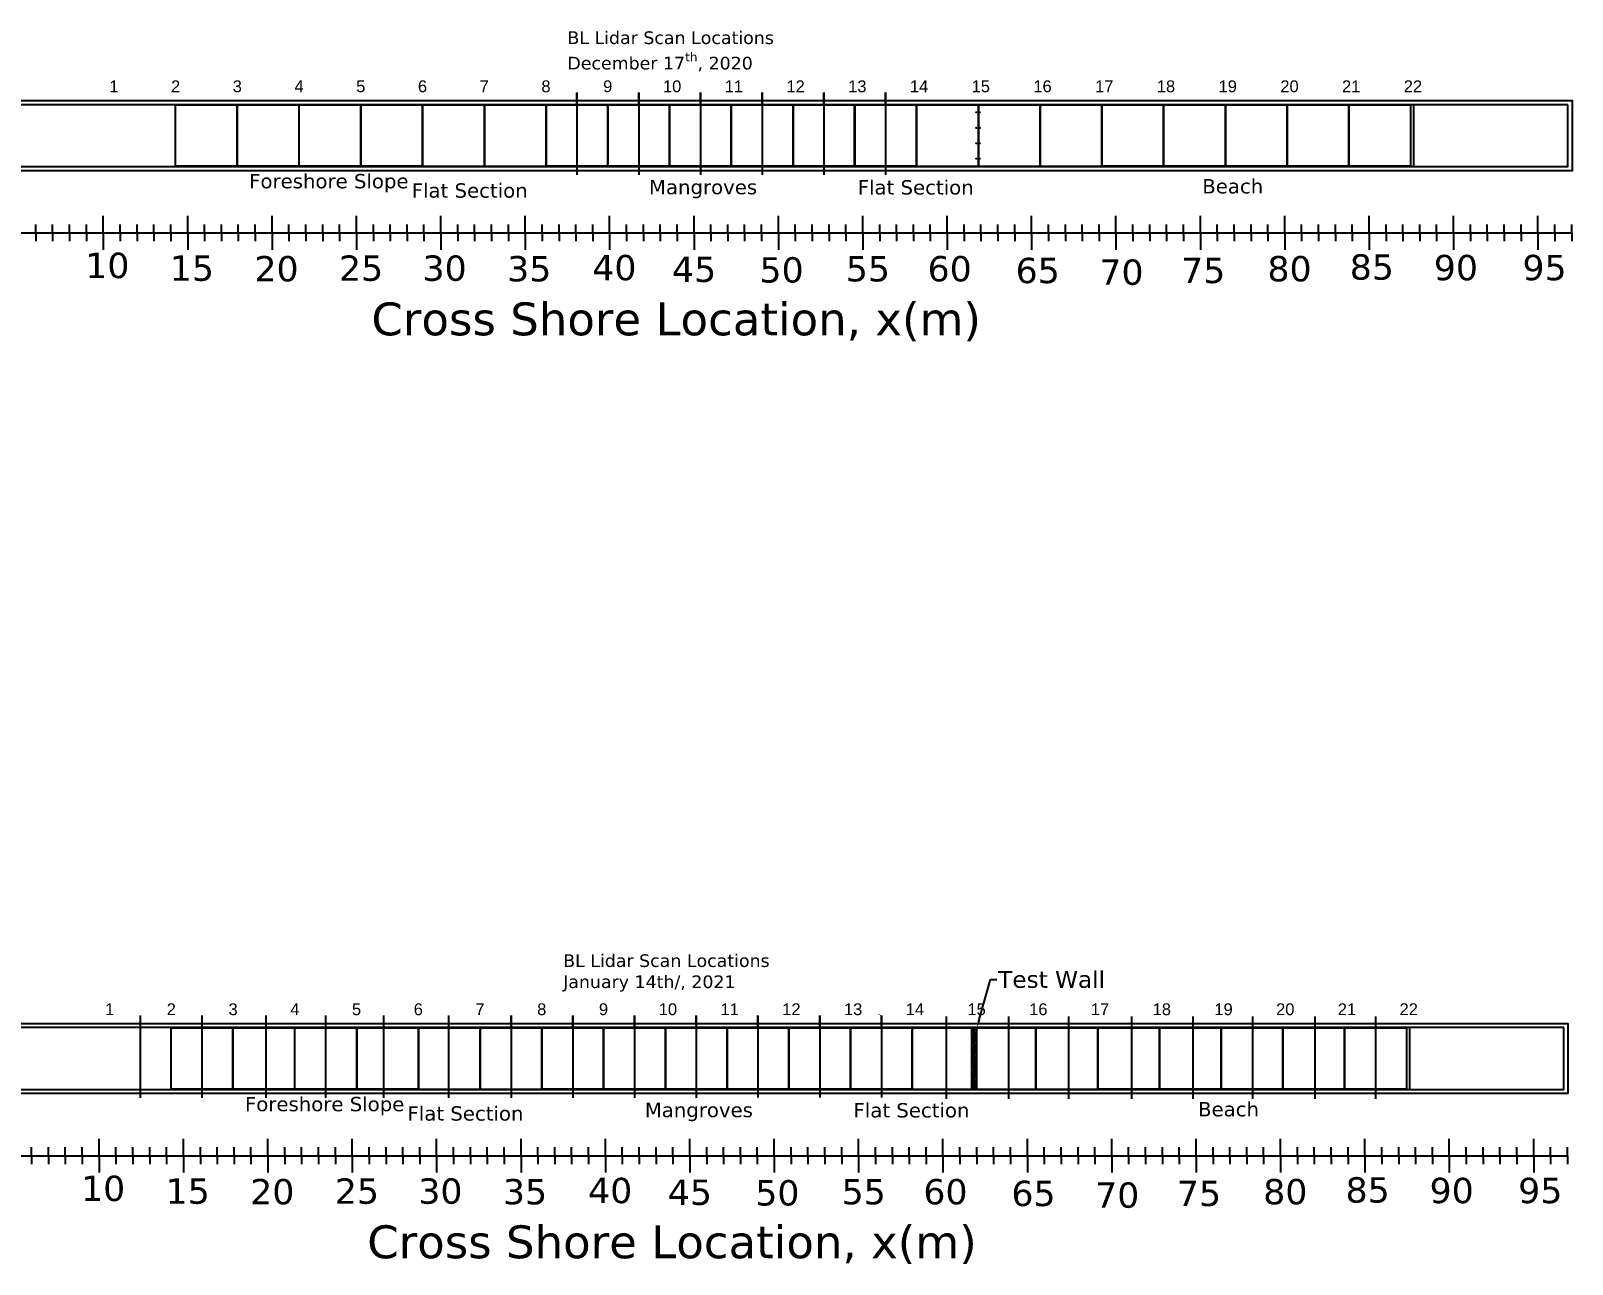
# Model space of a CAD drawing. Header units: feet. Extents: x 0 to 695, y -979 to -294.
# Drawn here: x 604 to 695.4, y -646.5 to -573.5 of the extents above; entities that cross this region are included whole.
import ezdxf
from ezdxf import colors
from ezdxf.entities.mleader import LeaderData, LeaderLine
from ezdxf.math import Vec2, Vec3

# ---------------------------------------------------------------- set-up
doc = ezdxf.new("R2010")
doc.units = ezdxf.units.FT
doc.header["$MEASUREMENT"] = 0
for name, color, linetype in [('0.5 m slice', 1, 'Continuous'), ('ATM Mangroves', 3, 'Continuous'), ('Beach Slopes', 80, 'Continuous'), ('No of Bays', 2, 'Continuous'), ('Slabs', 7, 'Continuous'), ('Test Layer', 7, 'Continuous')]:
    doc.layers.add(name, color=color, linetype=linetype)
doc.styles.get("Standard").update_dxf_attribs({"font": 'verdana.ttf'})

msp = doc.modelspace()

# ---------------------------------------------------------------- hatches: boundary and pattern name
at = {"layer": 'Test Layer', "transparency": 33554687}
h = msp.add_hatch(dxfattribs=at)
h.set_pattern_fill('ANSI38', color=6)
h.set_pattern_definition([(45, (593.15623, -163.52942), (-0.088388348, 0.088388348), []), (135, (593.15623, -163.52942), (-0.265165043, 0.088388348), [0.3125, -0.1875])])
h.paths.add_polyline_path([(660.094, -633.007, -0.912811), (660.094, -632.982), (660.094, -632.538), (659.774, -632.538), (659.774, -636.195), (660.094, -636.195), (660.094, -635.751, -0.912811), (660.094, -635.725), (660.094, -634.836, -0.912811), (660.094, -634.811), (660.094, -633.922, -0.912811), (660.094, -633.896)])
h.paths.add_polyline_path([(659.904, -633.909, -1), (659.879, -633.909, -1)], flags=16)
h.paths.add_polyline_path([(659.879, -632.995, -1), (659.904, -632.995, -1)], flags=16)
h.paths.add_polyline_path([(659.904, -634.824, -1), (659.879, -634.824, -1)], flags=16)
h.paths.add_polyline_path([(659.904, -635.738, -1), (659.879, -635.738, -1)], flags=16)

# ---------------------------------------------------------------- linework, layer by layer
at = {"transparency": 33554687}
for p, q in [((685.968, -577.869), (685.968, -581.526)), ((685.718, -632.534), (685.718, -636.191))]:
    msp.add_line(p, q, dxfattribs=at)
at = {"color": 0, "transparency": 33554687}
for p, q in [((608.332, -585.457), (608.332, -584.457)), ((613.332, -585.457), (613.332, -584.457)), ((618.332, -585.457), (618.332, -584.457)), ((623.332, -585.457), (623.332, -584.457)), ((628.332, -585.457), (628.332, -584.457)), ((633.332, -585.457), (633.332, -584.457)), ((638.332, -585.457), (638.332, -584.457)), ((643.332, -585.457), (643.332, -584.457)), ((648.332, -585.457), (648.332, -584.457)), ((653.332, -585.457), (653.332, -584.457)), ((658.332, -585.457), (658.332, -584.457)), ((663.332, -585.457), (663.332, -584.457)), ((668.332, -585.457), (668.332, -584.457)), ((673.332, -585.457), (673.332, -584.457)), ((678.332, -585.457), (678.332, -584.457)), ((683.332, -585.457), (683.332, -584.457)), ((688.332, -585.457), (688.332, -584.457)), ((693.332, -585.457), (693.332, -584.457)), ((604.332, -585.457), (604.332, -584.957)), ((605.332, -585.457), (605.332, -584.957)), ((606.332, -585.457), (606.332, -584.957)), ((607.332, -585.457), (607.332, -584.957)), ((609.332, -585.457), (609.332, -584.957)), ((610.332, -585.457), (610.332, -584.957)), ((611.332, -585.457), (611.332, -584.957)), ((612.332, -585.457), (612.332, -584.957)), ((614.332, -585.457), (614.332, -584.957)), ((615.332, -585.457), (615.332, -584.957)), ((616.332, -585.457), (616.332, -584.957)), ((617.332, -585.457), (617.332, -584.957)), ((619.332, -585.457), (619.332, -584.957)), ((620.332, -585.457), (620.332, -584.957)), ((621.332, -585.457), (621.332, -584.957)), ((622.332, -585.457), (622.332, -584.957)), ((624.332, -585.457), (624.332, -584.957)), ((625.332, -585.457), (625.332, -584.957)), ((626.332, -585.457), (626.332, -584.957)), ((627.332, -585.457), (627.332, -584.957)), ((629.332, -585.457), (629.332, -584.957)), ((630.332, -585.457), (630.332, -584.957)), ((631.332, -585.457), (631.332, -584.957)), ((632.332, -585.457), (632.332, -584.957)), ((634.332, -585.457), (634.332, -584.957)), ((635.332, -585.457), (635.332, -584.957)), ((636.332, -585.457), (636.332, -584.957)), ((637.332, -585.457), (637.332, -584.957)), ((639.332, -585.457), (639.332, -584.957)), ((640.332, -585.457), (640.332, -584.957)), ((641.332, -585.457), (641.332, -584.957)), ((642.332, -585.457), (642.332, -584.957)), ((644.332, -585.457), (644.332, -584.957)), ((645.332, -585.457), (645.332, -584.957)), ((646.332, -585.457), (646.332, -584.957)), ((647.332, -585.457), (647.332, -584.957)), ((649.332, -585.457), (649.332, -584.957)), ((650.332, -585.457), (650.332, -584.957)), ((651.332, -585.457), (651.332, -584.957)), ((652.332, -585.457), (652.332, -584.957)), ((654.332, -585.457), (654.332, -584.957)), ((655.332, -585.457), (655.332, -584.957)), ((656.332, -585.457), (656.332, -584.957)), ((657.332, -585.457), (657.332, -584.957)), ((659.332, -585.457), (659.332, -584.957)), ((660.332, -585.457), (660.332, -584.957)), ((661.332, -585.457), (661.332, -584.957)), ((662.332, -585.457), (662.332, -584.957)), ((664.332, -585.457), (664.332, -584.957)), ((665.332, -585.457), (665.332, -584.957)), ((666.332, -585.457), (666.332, -584.957)), ((667.332, -585.457), (667.332, -584.957)), ((669.332, -585.457), (669.332, -584.957)), ((670.332, -585.457), (670.332, -584.957)), ((671.332, -585.457), (671.332, -584.957)), ((672.332, -585.457), (672.332, -584.957)), ((674.332, -585.457), (674.332, -584.957)), ((675.332, -585.457), (675.332, -584.957)), ((676.332, -585.457), (676.332, -584.957)), ((677.332, -585.457), (677.332, -584.957)), ((679.332, -585.457), (679.332, -584.957)), ((680.332, -585.457), (680.332, -584.957)), ((681.332, -585.457), (681.332, -584.957)), ((682.332, -585.457), (682.332, -584.957)), ((684.332, -585.457), (684.332, -584.957)), ((685.332, -585.457), (685.332, -584.957)), ((686.332, -585.457), (686.332, -584.957)), ((687.332, -585.457), (687.332, -584.957)), ((689.332, -585.457), (689.332, -584.957)), ((690.332, -585.457), (690.332, -584.957)), ((691.332, -585.457), (691.332, -584.957)), ((692.332, -585.457), (692.332, -584.957)), ((694.332, -585.457), (694.332, -584.957)), ((695.332, -585.457), (695.332, -584.957)), ((603.332, -585.457), (604.332, -585.457)), ((604.332, -585.457), (604.332, -585.957)), ((604.332, -585.457), (605.332, -585.457)), ((605.332, -585.457), (605.332, -585.957)), ((605.332, -585.457), (606.332, -585.457)), ((606.332, -585.457), (606.332, -585.957)), ((606.332, -585.457), (607.332, -585.457)), ((607.332, -585.457), (607.332, -585.957)), ((607.332, -585.457), (608.332, -585.457)), ((608.332, -585.457), (609.332, -585.457)), ((608.332, -585.457), (608.332, -586.457)), ((609.332, -585.457), (609.332, -585.957)), ((609.332, -585.457), (610.332, -585.457)), ((610.332, -585.457), (610.332, -585.957)), ((610.332, -585.457), (611.332, -585.457)), ((611.332, -585.457), (611.332, -585.957)), ((611.332, -585.457), (612.332, -585.457)), ((612.332, -585.457), (612.332, -585.957)), ((612.332, -585.457), (613.332, -585.457)), ((613.332, -585.457), (613.332, -586.457)), ((613.332, -585.457), (614.332, -585.457)), ((614.332, -585.457), (614.332, -585.957)), ((614.332, -585.457), (615.332, -585.457)), ((615.332, -585.457), (615.332, -585.957)), ((615.332, -585.457), (616.332, -585.457)), ((616.332, -585.457), (616.332, -585.957)), ((616.332, -585.457), (617.332, -585.457)), ((617.332, -585.457), (617.332, -585.957)), ((617.332, -585.457), (618.332, -585.457)), ((618.332, -585.457), (619.332, -585.457)), ((618.332, -585.457), (618.332, -586.457)), ((619.332, -585.457), (619.332, -585.957)), ((619.332, -585.457), (620.332, -585.457)), ((620.332, -585.457), (620.332, -585.957)), ((620.332, -585.457), (621.332, -585.457)), ((621.332, -585.457), (621.332, -585.957)), ((621.332, -585.457), (622.332, -585.457)), ((622.332, -585.457), (622.332, -585.957)), ((622.332, -585.457), (623.332, -585.457)), ((623.332, -585.457), (624.332, -585.457)), ((623.332, -585.457), (623.332, -586.457)), ((624.332, -585.457), (624.332, -585.957)), ((624.332, -585.457), (625.332, -585.457)), ((625.332, -585.457), (625.332, -585.957)), ((625.332, -585.457), (626.332, -585.457)), ((626.332, -585.457), (626.332, -585.957)), ((626.332, -585.457), (627.332, -585.457)), ((627.332, -585.457), (627.332, -585.957)), ((627.332, -585.457), (628.332, -585.457)), ((628.332, -585.457), (628.332, -586.457)), ((628.332, -585.457), (629.332, -585.457)), ((629.332, -585.457), (629.332, -585.957)), ((629.332, -585.457), (630.332, -585.457)), ((630.332, -585.457), (630.332, -585.957)), ((630.332, -585.457), (631.332, -585.457)), ((631.332, -585.457), (631.332, -585.957)), ((631.332, -585.457), (632.332, -585.457)), ((632.332, -585.457), (632.332, -585.957)), ((632.332, -585.457), (633.332, -585.457)), ((633.332, -585.457), (634.332, -585.457)), ((633.332, -585.457), (633.332, -586.457)), ((634.332, -585.457), (634.332, -585.957)), ((634.332, -585.457), (635.332, -585.457)), ((635.332, -585.457), (635.332, -585.957)), ((635.332, -585.457), (636.332, -585.457)), ((636.332, -585.457), (636.332, -585.957)), ((636.332, -585.457), (637.332, -585.457)), ((637.332, -585.457), (637.332, -585.957)), ((637.332, -585.457), (638.332, -585.457)), ((638.332, -585.457), (639.332, -585.457)), ((638.332, -585.457), (638.332, -586.457)), ((639.332, -585.457), (639.332, -585.957)), ((639.332, -585.457), (640.332, -585.457)), ((640.332, -585.457), (640.332, -585.957)), ((640.332, -585.457), (641.332, -585.457)), ((641.332, -585.457), (641.332, -585.957)), ((641.332, -585.457), (642.332, -585.457)), ((642.332, -585.457), (642.332, -585.957)), ((642.332, -585.457), (643.332, -585.457)), ((643.332, -585.457), (643.332, -586.457)), ((643.332, -585.457), (644.332, -585.457)), ((644.332, -585.457), (644.332, -585.957)), ((644.332, -585.457), (645.332, -585.457)), ((645.332, -585.457), (645.332, -585.957)), ((645.332, -585.457), (646.332, -585.457)), ((646.332, -585.457), (646.332, -585.957)), ((646.332, -585.457), (647.332, -585.457)), ((647.332, -585.457), (647.332, -585.957)), ((647.332, -585.457), (648.332, -585.457)), ((648.332, -585.457), (649.332, -585.457)), ((648.332, -585.457), (648.332, -586.457)), ((649.332, -585.457), (649.332, -585.957)), ((649.332, -585.457), (650.332, -585.457)), ((650.332, -585.457), (650.332, -585.957)), ((650.332, -585.457), (651.332, -585.457)), ((651.332, -585.457), (651.332, -585.957)), ((651.332, -585.457), (652.332, -585.457)), ((652.332, -585.457), (652.332, -585.957)), ((652.332, -585.457), (653.332, -585.457)), ((653.332, -585.457), (654.332, -585.457)), ((653.332, -585.457), (653.332, -586.457)), ((654.332, -585.457), (654.332, -585.957)), ((654.332, -585.457), (655.332, -585.457)), ((655.332, -585.457), (655.332, -585.957)), ((655.332, -585.457), (656.332, -585.457)), ((656.332, -585.457), (656.332, -585.957)), ((656.332, -585.457), (657.332, -585.457)), ((657.332, -585.457), (657.332, -585.957)), ((657.332, -585.457), (658.332, -585.457)), ((658.332, -585.457), (658.332, -586.457)), ((658.332, -585.457), (659.332, -585.457)), ((659.332, -585.457), (659.332, -585.957)), ((659.332, -585.457), (660.332, -585.457)), ((660.332, -585.457), (660.332, -585.957)), ((660.332, -585.457), (661.332, -585.457)), ((661.332, -585.457), (661.332, -585.957)), ((661.332, -585.457), (662.332, -585.457)), ((662.332, -585.457), (662.332, -585.957)), ((662.332, -585.457), (663.332, -585.457)), ((663.332, -585.457), (664.332, -585.457)), ((663.332, -585.457), (663.332, -586.457)), ((664.332, -585.457), (664.332, -585.957)), ((664.332, -585.457), (665.332, -585.457)), ((665.332, -585.457), (665.332, -585.957)), ((665.332, -585.457), (666.332, -585.457)), ((666.332, -585.457), (666.332, -585.957)), ((666.332, -585.457), (667.332, -585.457)), ((667.332, -585.457), (667.332, -585.957)), ((667.332, -585.457), (668.332, -585.457)), ((668.332, -585.457), (669.332, -585.457)), ((668.332, -585.457), (668.332, -586.457)), ((669.332, -585.457), (669.332, -585.957)), ((669.332, -585.457), (670.332, -585.457)), ((670.332, -585.457), (670.332, -585.957)), ((670.332, -585.457), (671.332, -585.457)), ((671.332, -585.457), (671.332, -585.957)), ((671.332, -585.457), (672.332, -585.457)), ((672.332, -585.457), (672.332, -585.957)), ((672.332, -585.457), (673.332, -585.457)), ((673.332, -585.457), (673.332, -586.457)), ((673.332, -585.457), (674.332, -585.457)), ((674.332, -585.457), (674.332, -585.957)), ((674.332, -585.457), (675.332, -585.457)), ((675.332, -585.457), (675.332, -585.957)), ((675.332, -585.457), (676.332, -585.457)), ((676.332, -585.457), (676.332, -585.957)), ((676.332, -585.457), (677.332, -585.457)), ((677.332, -585.457), (677.332, -585.957)), ((677.332, -585.457), (678.332, -585.457)), ((678.332, -585.457), (679.332, -585.457)), ((678.332, -585.457), (678.332, -586.457)), ((679.332, -585.457), (679.332, -585.957)), ((679.332, -585.457), (680.332, -585.457)), ((680.332, -585.457), (680.332, -585.957)), ((680.332, -585.457), (681.332, -585.457)), ((681.332, -585.457), (681.332, -585.957)), ((681.332, -585.457), (682.332, -585.457)), ((682.332, -585.457), (682.332, -585.957)), ((682.332, -585.457), (683.332, -585.457)), ((683.332, -585.457), (684.332, -585.457)), ((683.332, -585.457), (683.332, -586.457)), ((684.332, -585.457), (684.332, -585.957)), ((684.332, -585.457), (685.332, -585.457)), ((685.332, -585.457), (685.332, -585.957)), ((685.332, -585.457), (686.332, -585.457)), ((686.332, -585.457), (686.332, -585.957)), ((686.332, -585.457), (687.332, -585.457)), ((687.332, -585.457), (687.332, -585.957)), ((687.332, -585.457), (688.332, -585.457)), ((688.332, -585.457), (688.332, -586.457)), ((688.332, -585.457), (689.332, -585.457)), ((689.332, -585.457), (689.332, -585.957)), ((689.332, -585.457), (690.332, -585.457)), ((690.332, -585.457), (690.332, -585.957)), ((690.332, -585.457), (691.332, -585.457)), ((691.332, -585.457), (691.332, -585.957)), ((691.332, -585.457), (692.332, -585.457)), ((692.332, -585.457), (692.332, -585.957)), ((692.332, -585.457), (693.332, -585.457)), ((693.332, -585.457), (694.332, -585.457)), ((693.332, -585.457), (693.332, -586.457)), ((694.332, -585.457), (694.332, -585.957)), ((694.332, -585.457), (695.332, -585.457)), ((695.332, -585.457), (695.332, -585.957)), ((608.082, -640.122), (608.082, -639.122)), ((613.082, -640.122), (613.082, -639.122)), ((618.082, -640.122), (618.082, -639.122)), ((623.082, -640.122), (623.082, -639.122)), ((628.082, -640.122), (628.082, -639.122)), ((633.082, -640.122), (633.082, -639.122)), ((638.082, -640.122), (638.082, -639.122)), ((643.082, -640.122), (643.082, -639.122)), ((648.082, -640.122), (648.082, -639.122)), ((653.082, -640.122), (653.082, -639.122)), ((658.082, -640.122), (658.082, -639.122)), ((663.082, -640.122), (663.082, -639.122)), ((668.082, -640.122), (668.082, -639.122)), ((673.082, -640.122), (673.082, -639.122)), ((678.082, -640.122), (678.082, -639.122)), ((683.082, -640.122), (683.082, -639.122)), ((688.082, -640.122), (688.082, -639.122)), ((693.082, -640.122), (693.082, -639.122)), ((603.082, -640.122), (604.082, -640.122)), ((604.082, -640.122), (604.082, -639.622)), ((604.082, -640.122), (604.082, -640.622)), ((604.082, -640.122), (605.082, -640.122)), ((605.082, -640.122), (605.082, -639.622)), ((605.082, -640.122), (605.082, -640.622)), ((605.082, -640.122), (606.082, -640.122)), ((606.082, -640.122), (606.082, -639.622)), ((606.082, -640.122), (606.082, -640.622)), ((606.082, -640.122), (607.082, -640.122)), ((607.082, -640.122), (607.082, -639.622)), ((607.082, -640.122), (607.082, -640.622)), ((607.082, -640.122), (608.082, -640.122)), ((608.082, -640.122), (609.082, -640.122)), ((608.082, -640.122), (608.082, -641.122)), ((609.082, -640.122), (609.082, -639.622)), ((609.082, -640.122), (609.082, -640.622)), ((609.082, -640.122), (610.082, -640.122)), ((610.082, -640.122), (610.082, -639.622)), ((610.082, -640.122), (610.082, -640.622)), ((610.082, -640.122), (611.082, -640.122)), ((611.082, -640.122), (611.082, -639.622)), ((611.082, -640.122), (611.082, -640.622)), ((611.082, -640.122), (612.082, -640.122)), ((612.082, -640.122), (612.082, -639.622)), ((612.082, -640.122), (612.082, -640.622)), ((612.082, -640.122), (613.082, -640.122)), ((613.082, -640.122), (613.082, -641.122)), ((613.082, -640.122), (614.082, -640.122)), ((614.082, -640.122), (614.082, -639.622)), ((614.082, -640.122), (614.082, -640.622)), ((614.082, -640.122), (615.082, -640.122)), ((615.082, -640.122), (615.082, -639.622)), ((615.082, -640.122), (615.082, -640.622)), ((615.082, -640.122), (616.082, -640.122)), ((616.082, -640.122), (616.082, -639.622)), ((616.082, -640.122), (616.082, -640.622)), ((616.082, -640.122), (617.082, -640.122)), ((617.082, -640.122), (617.082, -639.622)), ((617.082, -640.122), (617.082, -640.622)), ((617.082, -640.122), (618.082, -640.122)), ((618.082, -640.122), (619.082, -640.122)), ((618.082, -640.122), (618.082, -641.122)), ((619.082, -640.122), (619.082, -639.622)), ((619.082, -640.122), (619.082, -640.622)), ((619.082, -640.122), (620.082, -640.122)), ((620.082, -640.122), (620.082, -639.622)), ((620.082, -640.122), (620.082, -640.622)), ((620.082, -640.122), (621.082, -640.122)), ((621.082, -640.122), (621.082, -639.622)), ((621.082, -640.122), (621.082, -640.622)), ((621.082, -640.122), (622.082, -640.122)), ((622.082, -640.122), (622.082, -639.622)), ((622.082, -640.122), (622.082, -640.622)), ((622.082, -640.122), (623.082, -640.122)), ((623.082, -640.122), (624.082, -640.122)), ((623.082, -640.122), (623.082, -641.122)), ((624.082, -640.122), (624.082, -639.622)), ((624.082, -640.122), (624.082, -640.622)), ((624.082, -640.122), (625.082, -640.122)), ((625.082, -640.122), (625.082, -639.622)), ((625.082, -640.122), (625.082, -640.622)), ((625.082, -640.122), (626.082, -640.122)), ((626.082, -640.122), (626.082, -639.622)), ((626.082, -640.122), (626.082, -640.622)), ((626.082, -640.122), (627.082, -640.122)), ((627.082, -640.122), (627.082, -639.622)), ((627.082, -640.122), (627.082, -640.622)), ((627.082, -640.122), (628.082, -640.122)), ((628.082, -640.122), (628.082, -641.122)), ((628.082, -640.122), (629.082, -640.122)), ((629.082, -640.122), (629.082, -639.622)), ((629.082, -640.122), (629.082, -640.622)), ((629.082, -640.122), (630.082, -640.122)), ((630.082, -640.122), (630.082, -639.622)), ((630.082, -640.122), (630.082, -640.622)), ((630.082, -640.122), (631.082, -640.122)), ((631.082, -640.122), (631.082, -639.622)), ((631.082, -640.122), (631.082, -640.622)), ((631.082, -640.122), (632.082, -640.122)), ((632.082, -640.122), (632.082, -639.622)), ((632.082, -640.122), (632.082, -640.622)), ((632.082, -640.122), (633.082, -640.122)), ((633.082, -640.122), (634.082, -640.122)), ((633.082, -640.122), (633.082, -641.122)), ((634.082, -640.122), (634.082, -639.622)), ((634.082, -640.122), (634.082, -640.622)), ((634.082, -640.122), (635.082, -640.122)), ((635.082, -640.122), (635.082, -639.622)), ((635.082, -640.122), (635.082, -640.622)), ((635.082, -640.122), (636.082, -640.122)), ((636.082, -640.122), (636.082, -639.622)), ((636.082, -640.122), (636.082, -640.622)), ((636.082, -640.122), (637.082, -640.122)), ((637.082, -640.122), (637.082, -639.622)), ((637.082, -640.122), (637.082, -640.622)), ((637.082, -640.122), (638.082, -640.122)), ((638.082, -640.122), (639.082, -640.122)), ((638.082, -640.122), (638.082, -641.122)), ((639.082, -640.122), (639.082, -639.622)), ((639.082, -640.122), (639.082, -640.622)), ((639.082, -640.122), (640.082, -640.122)), ((640.082, -640.122), (640.082, -639.622)), ((640.082, -640.122), (640.082, -640.622)), ((640.082, -640.122), (641.082, -640.122)), ((641.082, -640.122), (641.082, -639.622)), ((641.082, -640.122), (641.082, -640.622)), ((641.082, -640.122), (642.082, -640.122)), ((642.082, -640.122), (642.082, -639.622)), ((642.082, -640.122), (642.082, -640.622)), ((642.082, -640.122), (643.082, -640.122)), ((643.082, -640.122), (643.082, -641.122)), ((643.082, -640.122), (644.082, -640.122)), ((644.082, -640.122), (644.082, -639.622)), ((644.082, -640.122), (644.082, -640.622)), ((644.082, -640.122), (645.082, -640.122)), ((645.082, -640.122), (645.082, -639.622)), ((645.082, -640.122), (645.082, -640.622)), ((645.082, -640.122), (646.082, -640.122)), ((646.082, -640.122), (646.082, -639.622)), ((646.082, -640.122), (646.082, -640.622)), ((646.082, -640.122), (647.082, -640.122)), ((647.082, -640.122), (647.082, -639.622)), ((647.082, -640.122), (647.082, -640.622)), ((647.082, -640.122), (648.082, -640.122)), ((648.082, -640.122), (649.082, -640.122)), ((648.082, -640.122), (648.082, -641.122)), ((649.082, -640.122), (649.082, -639.622)), ((649.082, -640.122), (649.082, -640.622)), ((649.082, -640.122), (650.082, -640.122)), ((650.082, -640.122), (650.082, -639.622)), ((650.082, -640.122), (650.082, -640.622)), ((650.082, -640.122), (651.082, -640.122)), ((651.082, -640.122), (651.082, -639.622)), ((651.082, -640.122), (651.082, -640.622)), ((651.082, -640.122), (652.082, -640.122)), ((652.082, -640.122), (652.082, -639.622)), ((652.082, -640.122), (652.082, -640.622)), ((652.082, -640.122), (653.082, -640.122)), ((653.082, -640.122), (654.082, -640.122)), ((653.082, -640.122), (653.082, -641.122)), ((654.082, -640.122), (654.082, -639.622)), ((654.082, -640.122), (654.082, -640.622)), ((654.082, -640.122), (655.082, -640.122)), ((655.082, -640.122), (655.082, -639.622)), ((655.082, -640.122), (655.082, -640.622)), ((655.082, -640.122), (656.082, -640.122)), ((656.082, -640.122), (656.082, -639.622)), ((656.082, -640.122), (656.082, -640.622)), ((656.082, -640.122), (657.082, -640.122)), ((657.082, -640.122), (657.082, -639.622)), ((657.082, -640.122), (657.082, -640.622)), ((657.082, -640.122), (658.082, -640.122)), ((658.082, -640.122), (658.082, -641.122)), ((658.082, -640.122), (659.082, -640.122)), ((659.082, -640.122), (659.082, -639.622)), ((659.082, -640.122), (659.082, -640.622)), ((659.082, -640.122), (660.082, -640.122)), ((660.082, -640.122), (660.082, -639.622)), ((660.082, -640.122), (660.082, -640.622)), ((660.082, -640.122), (661.082, -640.122)), ((661.082, -640.122), (661.082, -639.622)), ((661.082, -640.122), (661.082, -640.622)), ((661.082, -640.122), (662.082, -640.122)), ((662.082, -640.122), (662.082, -639.622)), ((662.082, -640.122), (662.082, -640.622)), ((662.082, -640.122), (663.082, -640.122)), ((663.082, -640.122), (664.082, -640.122)), ((663.082, -640.122), (663.082, -641.122)), ((664.082, -640.122), (664.082, -639.622)), ((664.082, -640.122), (664.082, -640.622)), ((664.082, -640.122), (665.082, -640.122)), ((665.082, -640.122), (665.082, -639.622)), ((665.082, -640.122), (665.082, -640.622)), ((665.082, -640.122), (666.082, -640.122)), ((666.082, -640.122), (666.082, -639.622)), ((666.082, -640.122), (666.082, -640.622)), ((666.082, -640.122), (667.082, -640.122)), ((667.082, -640.122), (667.082, -639.622)), ((667.082, -640.122), (667.082, -640.622)), ((667.082, -640.122), (668.082, -640.122)), ((668.082, -640.122), (669.082, -640.122)), ((668.082, -640.122), (668.082, -641.122)), ((669.082, -640.122), (669.082, -639.622)), ((669.082, -640.122), (669.082, -640.622)), ((669.082, -640.122), (670.082, -640.122)), ((670.082, -640.122), (670.082, -639.622)), ((670.082, -640.122), (670.082, -640.622)), ((670.082, -640.122), (671.082, -640.122)), ((671.082, -640.122), (671.082, -639.622)), ((671.082, -640.122), (671.082, -640.622)), ((671.082, -640.122), (672.082, -640.122)), ((672.082, -640.122), (672.082, -639.622)), ((672.082, -640.122), (672.082, -640.622)), ((672.082, -640.122), (673.082, -640.122)), ((673.082, -640.122), (673.082, -641.122)), ((673.082, -640.122), (674.082, -640.122)), ((674.082, -640.122), (674.082, -639.622)), ((674.082, -640.122), (674.082, -640.622)), ((674.082, -640.122), (675.082, -640.122)), ((675.082, -640.122), (675.082, -639.622)), ((675.082, -640.122), (675.082, -640.622)), ((675.082, -640.122), (676.082, -640.122)), ((676.082, -640.122), (676.082, -639.622)), ((676.082, -640.122), (676.082, -640.622)), ((676.082, -640.122), (677.082, -640.122)), ((677.082, -640.122), (677.082, -639.622)), ((677.082, -640.122), (677.082, -640.622)), ((677.082, -640.122), (678.082, -640.122)), ((678.082, -640.122), (679.082, -640.122)), ((678.082, -640.122), (678.082, -641.122)), ((679.082, -640.122), (679.082, -639.622)), ((679.082, -640.122), (679.082, -640.622)), ((679.082, -640.122), (680.082, -640.122)), ((680.082, -640.122), (680.082, -639.622)), ((680.082, -640.122), (680.082, -640.622)), ((680.082, -640.122), (681.082, -640.122)), ((681.082, -640.122), (681.082, -639.622)), ((681.082, -640.122), (681.082, -640.622)), ((681.082, -640.122), (682.082, -640.122)), ((682.082, -640.122), (682.082, -639.622)), ((682.082, -640.122), (682.082, -640.622)), ((682.082, -640.122), (683.082, -640.122)), ((683.082, -640.122), (684.082, -640.122)), ((683.082, -640.122), (683.082, -641.122)), ((684.082, -640.122), (684.082, -639.622)), ((684.082, -640.122), (684.082, -640.622)), ((684.082, -640.122), (685.082, -640.122)), ((685.082, -640.122), (685.082, -639.622)), ((685.082, -640.122), (685.082, -640.622)), ((685.082, -640.122), (686.082, -640.122)), ((686.082, -640.122), (686.082, -639.622)), ((686.082, -640.122), (686.082, -640.622)), ((686.082, -640.122), (687.082, -640.122)), ((687.082, -640.122), (687.082, -639.622)), ((687.082, -640.122), (687.082, -640.622)), ((687.082, -640.122), (688.082, -640.122)), ((688.082, -640.122), (688.082, -641.122)), ((688.082, -640.122), (689.082, -640.122)), ((689.082, -640.122), (689.082, -639.622)), ((689.082, -640.122), (689.082, -640.622)), ((689.082, -640.122), (690.082, -640.122)), ((690.082, -640.122), (690.082, -639.622)), ((690.082, -640.122), (690.082, -640.622)), ((690.082, -640.122), (691.082, -640.122)), ((691.082, -640.122), (691.082, -639.622)), ((691.082, -640.122), (691.082, -640.622)), ((691.082, -640.122), (692.082, -640.122)), ((692.082, -640.122), (692.082, -639.622)), ((692.082, -640.122), (692.082, -640.622)), ((692.082, -640.122), (693.082, -640.122)), ((693.082, -640.122), (694.082, -640.122)), ((693.082, -640.122), (693.082, -641.122)), ((694.082, -640.122), (694.082, -639.622)), ((694.082, -640.122), (694.082, -640.622)), ((694.082, -640.122), (695.082, -640.122)), ((695.082, -640.122), (695.082, -639.622)), ((695.082, -640.122), (695.082, -640.622))]:
    msp.add_line(p, q, dxfattribs=at)
at = {"transparency": 33554687}
for points in [[(590.458, -577.619), (695.361, -577.619), (695.361, -581.776), (590.458, -581.776)], [(695.111, -577.869), (590.708, -577.869), (590.708, -581.526), (695.111, -581.526)], [(590.208, -632.284), (695.111, -632.284), (695.111, -636.441), (590.208, -636.441)], [(694.861, -632.534), (590.458, -632.534), (590.458, -636.191), (694.861, -636.191)]]:
    msp.add_lwpolyline(points, close=True, dxfattribs=at)
at = {"color": 1, "transparency": 33554687}
for points in [[(634.568, -577.869), (652.847, -577.873), (652.847, -581.53), (634.568, -581.526)], [(634.318, -632.534), (652.597, -632.538), (652.597, -636.195), (634.318, -636.191)]]:
    msp.add_lwpolyline(points, close=True, dxfattribs=at)
at = {"transparency": 33554687}
for centre in [(660.054, -578.326), (660.258, -578.326), (660.054, -579.24), (660.258, -579.24), (660.054, -580.155), (660.258, -580.155), (660.054, -581.069), (660.258, -581.069), (659.804, -632.991), (660.008, -632.991), (659.804, -633.905), (660.008, -633.905), (659.804, -634.82), (660.008, -634.82), (659.804, -635.734), (660.008, -635.734)]:
    msp.add_circle(centre, 0.0127, dxfattribs=at)
at = {"layer": '0.5 m slice', "color": 1, "transparency": 33554687}
for p, q in [((636.397, -577.149), (636.397, -582.017)), ((640.054, -577.149), (640.054, -582.017)), ((640.054, -577.88), (640.054, -577.152)), ((643.707, -577.871), (643.707, -577.142)), ((643.712, -577.149), (643.712, -582.017)), ((647.369, -577.873), (647.369, -577.144)), ((647.369, -577.144), (647.369, -582.013)), ((651.027, -577.873), (651.027, -577.144)), ((651.027, -577.144), (651.027, -582.013)), ((654.685, -577.873), (654.685, -577.144)), ((654.685, -577.144), (654.685, -582.013)), ((636.397, -577.873), (636.397, -577.166)), ((610.511, -631.821), (610.511, -636.689)), ((614.161, -631.821), (614.161, -636.689)), ((617.961, -631.821), (617.961, -636.689)), ((621.505, -631.821), (621.505, -636.689)), ((624.939, -631.821), (624.939, -636.689)), ((628.776, -631.821), (628.776, -636.689)), ((632.489, -632.545), (632.489, -631.816)), ((632.489, -631.821), (632.489, -636.689)), ((636.147, -631.814), (636.147, -636.682)), ((636.147, -632.538), (636.147, -631.831)), ((639.804, -631.814), (639.804, -636.682)), ((639.804, -632.545), (639.804, -631.816)), ((643.457, -632.536), (643.457, -631.807)), ((643.462, -631.814), (643.462, -636.682)), ((647.119, -632.538), (647.119, -631.809)), ((647.119, -631.809), (647.119, -636.678)), ((650.777, -632.538), (650.777, -631.809)), ((650.777, -631.809), (650.777, -636.678)), ((654.435, -632.538), (654.435, -631.809)), ((654.435, -631.809), (654.435, -636.678)), ((658.273, -631.878), (658.273, -636.747)), ((661.955, -631.878), (661.955, -636.747)), ((665.52, -631.878), (665.52, -636.747)), ((669.261, -631.878), (669.261, -636.747)), ((672.885, -631.878), (672.885, -636.747)), ((676.418, -631.878), (676.418, -636.747)), ((680.104, -631.878), (680.104, -636.747)), ((683.7, -631.878), (683.7, -636.747))]:
    msp.add_line(p, q, dxfattribs=at)
msp.add_solid([(654.273, -631.725), (654.435, -631.809), (654.254, -631.782)], dxfattribs=at)
at = {"layer": 'ATM Mangroves', "color": 7, "transparency": 33554687}
for p, q in [((638.225, -577.873), (638.225, -578.318)), ((638.225, -581.519), (638.225, -581.074)), ((637.975, -632.538), (637.975, -632.983)), ((637.975, -636.184), (637.975, -635.739))]:
    msp.add_line(p, q, dxfattribs=at)
for points in [[(634.568, -577.869), (623.579, -577.869), (623.579, -581.519), (634.568, -581.519)], [(652.847, -577.873), (660.183, -577.873), (660.183, -581.526), (652.847, -581.526)], [(634.318, -632.534), (623.329, -632.534), (623.329, -636.184), (634.318, -636.184)], [(652.597, -632.538), (659.933, -632.538), (659.933, -636.191), (652.597, -636.191)]]:
    msp.add_lwpolyline(points, close=True, dxfattribs=at)
for centre, start, end in [((638.225, -579.698), 89.99826, 90), ((638.225, -579.698), 270, 270.00174), ((641.883, -579.698), 89.99826, 90), ((641.883, -579.698), 270, 270.00174), ((645.541, -579.698), 89.99826, 90), ((645.541, -579.698), 270, 270.00174), ((649.198, -579.698), 89.99826, 90), ((649.198, -579.698), 270, 270.00174), ((637.975, -634.362), 89.99826, 90), ((637.975, -634.362), 270, 270.00174), ((641.633, -634.362), 89.99826, 90), ((641.633, -634.362), 270, 270.00174), ((645.291, -634.362), 89.99826, 90), ((645.291, -634.362), 270, 270.00174), ((648.948, -634.362), 89.99826, 90), ((648.948, -634.362), 270, 270.00174)]:
    msp.add_arc(centre, 0.05, start, end, dxfattribs=at)
at = {"layer": 'Beach Slopes', "transparency": 33554687}
for points in [[(623.579, -581.523), (616.258, -581.512), (616.258, -577.854), (623.579, -577.865)], [(623.329, -636.188), (616.008, -636.177), (616.008, -632.519), (623.329, -632.53)]]:
    msp.add_lwpolyline(points, close=True, dxfattribs=at)
at = {"layer": 'Slabs', "color": 0, "transparency": 33554687}
for points in [[(612.604, -577.871), (616.261, -577.871), (616.261, -581.517), (612.604, -581.517)], [(616.261, -577.871), (619.919, -577.871), (619.919, -581.517), (616.261, -581.517)], [(619.937, -577.873), (623.595, -577.873), (623.595, -581.519), (619.937, -581.519)], [(623.595, -577.873), (627.253, -577.873), (627.253, -581.519), (623.595, -581.519)], [(627.253, -577.88), (630.91, -577.88), (630.91, -581.526), (627.253, -581.526)], [(630.91, -577.88), (634.568, -577.88), (634.568, -581.526), (630.91, -581.526)], [(634.568, -577.873), (638.225, -577.873), (638.225, -581.519), (634.568, -581.519)], [(638.225, -577.873), (641.883, -577.873), (641.883, -581.519), (638.225, -581.519)], [(641.883, -577.873), (645.541, -577.873), (645.541, -581.519), (641.883, -581.519)], [(645.541, -577.873), (649.198, -577.873), (649.198, -581.519), (645.541, -581.519)], [(649.198, -577.873), (652.856, -577.873), (652.856, -581.519), (649.198, -581.519)], [(652.847, -577.873), (656.505, -577.873), (656.505, -581.519), (652.847, -581.519)], [(656.515, -577.88), (660.172, -577.88), (660.172, -581.526), (656.515, -581.526)], [(660.184, -577.884), (663.842, -577.884), (663.842, -581.53), (660.184, -581.53)], [(663.842, -577.884), (667.499, -577.884), (667.499, -581.53), (663.842, -581.53)], [(667.499, -577.873), (671.157, -577.873), (671.157, -581.519), (667.499, -581.519)], [(671.157, -577.873), (674.814, -577.873), (674.814, -581.519), (671.157, -581.519)], [(674.814, -577.873), (678.472, -577.873), (678.472, -581.519), (674.814, -581.519)], [(678.472, -577.873), (682.13, -577.873), (682.13, -581.519), (678.472, -581.519)], [(682.13, -577.873), (685.787, -577.873), (685.787, -581.519), (682.13, -581.519)], [(612.354, -632.536), (616.011, -632.536), (616.011, -636.182), (612.354, -636.182)], [(616.011, -632.536), (619.669, -632.536), (619.669, -636.182), (616.011, -636.182)], [(619.687, -632.538), (623.345, -632.538), (623.345, -636.184), (619.687, -636.184)], [(623.345, -632.538), (627.003, -632.538), (627.003, -636.184), (623.345, -636.184)], [(627.003, -632.545), (630.66, -632.545), (630.66, -636.191), (627.003, -636.191)], [(630.66, -632.545), (634.318, -632.545), (634.318, -636.191), (630.66, -636.191)], [(634.318, -632.538), (637.975, -632.538), (637.975, -636.184), (634.318, -636.184)], [(637.975, -632.538), (641.633, -632.538), (641.633, -636.184), (637.975, -636.184)], [(641.633, -632.538), (645.291, -632.538), (645.291, -636.184), (641.633, -636.184)], [(645.291, -632.538), (648.948, -632.538), (648.948, -636.184), (645.291, -636.184)], [(648.948, -632.538), (652.606, -632.538), (652.606, -636.184), (648.948, -636.184)], [(652.597, -632.538), (656.255, -632.538), (656.255, -636.184), (652.597, -636.184)], [(656.265, -632.545), (659.922, -632.545), (659.922, -636.191), (656.265, -636.191)], [(659.934, -632.549), (663.592, -632.549), (663.592, -636.195), (659.934, -636.195)], [(663.592, -632.549), (667.249, -632.549), (667.249, -636.195), (663.592, -636.195)], [(667.249, -632.538), (670.907, -632.538), (670.907, -636.184), (667.249, -636.184)], [(670.907, -632.538), (674.564, -632.538), (674.564, -636.184), (670.907, -636.184)], [(674.564, -632.538), (678.222, -632.538), (678.222, -636.184), (674.564, -636.184)], [(678.222, -632.538), (681.88, -632.538), (681.88, -636.184), (678.222, -636.184)], [(681.88, -632.538), (685.537, -632.538), (685.537, -636.184), (681.88, -636.184)]]:
    msp.add_lwpolyline(points, close=True, dxfattribs=at)
at = {"layer": 'Test Layer', "color": 6, "transparency": 33554687}
msp.add_lwpolyline([(660.094, -632.538), (659.774, -632.538), (659.774, -636.195), (660.094, -636.195)], close=True, dxfattribs=at)

# ---------------------------------------------------------------- texts
at = {"color": 0, "transparency": 33554687, "char_height": 0.75, "width": 12.7724, "attachment_point": 1}
for s, insert in [('\\A1;BL Lidar Scan Locations\\PDecember 17{\\H0.7x;\\Sth^ ;}, 2020', (635.83, -573.525)), ('BL Lidar Scan Locations\\PJanuary 14th/, 2021\\P', (635.58, -628.19))]:
    msp.add_mtext(s, dxfattribs=dict(at, insert=insert))
at = {"color": 0, "transparency": 33554687, "char_height": 0.85, "attachment_point": 1}
for s, width, insert in [('Foreshore Slope', 8.92009, (616.974, -581.97)), ('Flat Section', 14.66845, (626.606, -582.525)), ('Mangroves', 2.03217, (640.664, -582.322)), ('Flat Section', 14.66845, (653.031, -582.338)), ('Foreshore Slope', 8.92009, (616.724, -636.635)), ('Flat Section', 14.66845, (626.356, -637.19)), ('Mangroves', 2.03217, (640.414, -636.987)), ('Flat Section', 14.66845, (652.781, -637.003))]:
    msp.add_mtext_dynamic_manual_height_columns(s, width=width, gutter_width=1, heights=[0], dxfattribs=dict(at, insert=insert))
at = {"layer": '0.5 m slice', "color": 1, "transparency": 33554687, "attachment_point": 1}
for s, width, insert, char_height in [('{\\C0;10}', 2.95774, (607.263, -586.638), 1.5), ('{\\C0;15}', 2.95774, (612.273, -586.798), 1.5), ('{\\C0;20}', 2.95774, (617.286, -586.832), 1.5), ('{\\C0;25}', 2.95774, (622.299, -586.798), 1.5), ('{\\C0;30}', 2.95774, (627.245, -586.798), 1.5), ('{\\C0;35}', 2.95774, (632.258, -586.832), 1.5), ('{\\C0;40}', 2.95774, (637.305, -586.764), 1.5), ('{\\C0;45}', 2.95774, (642.028, -586.867), 1.5), ('{\\C0;50}', 2.95774, (647.21, -586.901), 1.5), ('{\\C0;55}', 2.95774, (652.325, -586.833), 1.5), ('{\\C0;60}', 2.95774, (657.169, -586.833), 1.5), ('{\\C0;65}', 2.95774, (662.385, -586.935), 1.5), ('{\\C0;70}', 2.95774, (667.347, -587.035), 1.5), ('{\\C0;75}', 2.95774, (672.191, -586.933), 1.5), ('{\\C0;80}', 2.95774, (677.305, -586.832), 1.5), ('{\\C0;85}', 2.95774, (682.183, -586.73), 1.5), ('{\\C0;90}', 2.95774, (687.162, -586.764), 1.5), ('{\\C0;95}', 2.95774, (692.412, -586.764), 1.5), ('{\\C0;Cross Shore Location, x(m)}', 46.22334, (624.22, -589.581), 1.94514), ('{\\C0;10}', 2.95774, (607.013, -641.303), 1.5), ('{\\C0;15}', 2.95774, (612.023, -641.463), 1.5), ('{\\C0;20}', 2.95774, (617.036, -641.497), 1.5), ('{\\C0;25}', 2.95774, (622.049, -641.463), 1.5), ('{\\C0;30}', 2.95774, (626.995, -641.463), 1.5), ('{\\C0;35}', 2.95774, (632.008, -641.497), 1.5), ('{\\C0;40}', 2.95774, (637.055, -641.429), 1.5), ('{\\C0;45}', 2.95774, (641.778, -641.532), 1.5), ('{\\C0;50}', 2.95774, (646.96, -641.566), 1.5), ('{\\C0;55}', 2.95774, (652.075, -641.498), 1.5), ('{\\C0;60}', 2.95774, (656.919, -641.498), 1.5), ('{\\C0;65}', 2.95774, (662.135, -641.6), 1.5), ('{\\C0;70}', 2.95774, (667.097, -641.7), 1.5), ('{\\C0;75}', 2.95774, (671.941, -641.598), 1.5), ('{\\C0;80}', 2.95774, (677.055, -641.497), 1.5), ('{\\C0;85}', 2.95774, (681.933, -641.395), 1.5), ('{\\C0;90}', 2.95774, (686.912, -641.429), 1.5), ('{\\C0;95}', 2.95774, (692.162, -641.429), 1.5), ('{\\C0;Cross Shore Location, x(m)}', 46.22334, (623.97, -644.246), 1.94514)]:
    msp.add_mtext_dynamic_manual_height_columns(s, width=width, gutter_width=9.726, heights=[0], dxfattribs=dict(at, insert=insert, char_height=char_height))
at = {"layer": 'Beach Slopes', "color": 0, "transparency": 33554687, "char_height": 0.85, "attachment_point": 1}
for insert in [(673.444, -582.274), (673.194, -636.939)]:
    msp.add_mtext_dynamic_manual_height_columns('Beach', width=6.93141, gutter_width=1, heights=[0], dxfattribs=dict(at, insert=insert))
at = {"layer": 'No of Bays', "color": 0, "transparency": 33554687, "char_height": 3.5, "width": 19.93909, "attachment_point": 1}
for s, insert in [('{\\f@Arial Unicode MS|b0|i0|c0|p34;\\H0.2x;1}', (608.685, -576.429)), ('{\\f@Arial Unicode MS|b0|i0|c0|p34;\\H0.2x;2}', (612.342, -576.429)), ('{\\f@Arial Unicode MS|b0|i0|c0|p34;\\H0.2x;3}', (616, -576.429)), ('{\\f@Arial Unicode MS|b0|i0|c0|p34;\\H0.2x;4}', (619.658, -576.429)), ('{\\f@Arial Unicode MS|b0|i0|c0|p34;\\H0.2x;5}', (623.315, -576.429)), ('{\\f@Arial Unicode MS|b0|i0|c0|p34;\\H0.2x;6}', (626.973, -576.429)), ('{\\f@Arial Unicode MS|b0|i0|c0|p34;\\H0.2x;7}', (630.63, -576.429)), ('{\\f@Arial Unicode MS|b0|i0|c0|p34;\\H0.2x;8}', (634.288, -576.429)), ('{\\f@Arial Unicode MS|b0|i0|c0|p34;\\H0.2x;9}', (637.946, -576.429)), ('{\\f@Arial Unicode MS|b0|i0|c0|p34;\\H0.2x;10}', (641.492, -576.429)), ('{\\f@Arial Unicode MS|b0|i0|c0|p34;\\H0.2x;11}', (645.149, -576.429)), ('{\\f@Arial Unicode MS|b0|i0|c0|p34;\\H0.2x;12}', (648.807, -576.429)), ('{\\f@Arial Unicode MS|b0|i0|c0|p34;\\H0.2x;13}', (652.464, -576.429)), ('{\\f@Arial Unicode MS|b0|i0|c0|p34;\\H0.2x;14}', (656.122, -576.429)), ('{\\f@Arial Unicode MS|b0|i0|c0|p34;\\H0.2x;15}', (659.78, -576.429)), ('{\\f@Arial Unicode MS|b0|i0|c0|p34;\\H0.2x;16}', (663.437, -576.429)), ('{\\f@Arial Unicode MS|b0|i0|c0|p34;\\H0.2x;17}', (667.095, -576.429)), ('{\\f@Arial Unicode MS|b0|i0|c0|p34;\\H0.2x;18}', (670.752, -576.429)), ('{\\f@Arial Unicode MS|b0|i0|c0|p34;\\H0.2x;19}', (674.41, -576.429)), ('{\\f@Arial Unicode MS|b0|i0|c0|p34;\\H0.2x;20}', (678.068, -576.429)), ('{\\f@Arial Unicode MS|b0|i0|c0|p34;\\H0.2x;21}', (681.725, -576.429)), ('{\\f@Arial Unicode MS|b0|i0|c0|p34;\\H0.2x;22}', (685.383, -576.429)), ('{\\f@Arial Unicode MS|b0|i0|c0|p34;\\H0.2x;1}', (608.435, -631.094)), ('{\\f@Arial Unicode MS|b0|i0|c0|p34;\\H0.2x;2}', (612.092, -631.094)), ('{\\f@Arial Unicode MS|b0|i0|c0|p34;\\H0.2x;3}', (615.75, -631.094)), ('{\\f@Arial Unicode MS|b0|i0|c0|p34;\\H0.2x;4}', (619.408, -631.094)), ('{\\f@Arial Unicode MS|b0|i0|c0|p34;\\H0.2x;5}', (623.065, -631.094)), ('{\\f@Arial Unicode MS|b0|i0|c0|p34;\\H0.2x;6}', (626.723, -631.094)), ('{\\f@Arial Unicode MS|b0|i0|c0|p34;\\H0.2x;7}', (630.38, -631.094)), ('{\\f@Arial Unicode MS|b0|i0|c0|p34;\\H0.2x;8}', (634.038, -631.094)), ('{\\f@Arial Unicode MS|b0|i0|c0|p34;\\H0.2x;9}', (637.696, -631.094)), ('{\\f@Arial Unicode MS|b0|i0|c0|p34;\\H0.2x;10}', (641.242, -631.094)), ('{\\f@Arial Unicode MS|b0|i0|c0|p34;\\H0.2x;11}', (644.899, -631.094)), ('{\\f@Arial Unicode MS|b0|i0|c0|p34;\\H0.2x;12}', (648.557, -631.094)), ('{\\f@Arial Unicode MS|b0|i0|c0|p34;\\H0.2x;13}', (652.214, -631.094)), ('{\\f@Arial Unicode MS|b0|i0|c0|p34;\\H0.2x;14}', (655.872, -631.094)), ('{\\f@Arial Unicode MS|b0|i0|c0|p34;\\H0.2x;15}', (659.53, -631.094)), ('{\\f@Arial Unicode MS|b0|i0|c0|p34;\\H0.2x;16}', (663.187, -631.094)), ('{\\f@Arial Unicode MS|b0|i0|c0|p34;\\H0.2x;17}', (666.845, -631.094)), ('{\\f@Arial Unicode MS|b0|i0|c0|p34;\\H0.2x;18}', (670.502, -631.094)), ('{\\f@Arial Unicode MS|b0|i0|c0|p34;\\H0.2x;19}', (674.16, -631.094)), ('{\\f@Arial Unicode MS|b0|i0|c0|p34;\\H0.2x;20}', (677.818, -631.094)), ('{\\f@Arial Unicode MS|b0|i0|c0|p34;\\H0.2x;21}', (681.475, -631.094)), ('{\\f@Arial Unicode MS|b0|i0|c0|p34;\\H0.2x;22}', (685.133, -631.094))]:
    msp.add_mtext(s, dxfattribs=dict(at, insert=insert))

# ---------------------------------------------------------------- leaders
at = {"layer": 'Test Layer', "transparency": 33554687}
ml = msp.add_multileader_mtext('Standard', dxfattribs=at)
ml.set_content('Test Wall', color=256)
ml.set_leader_properties()
ml.build(insert=Vec2(0, 0))
ml.multileader.update_dxf_attribs({"dogleg_length": 0.36, "arrow_head_size": 0.5})
ctx = ml.context
ctx.base_point, ctx.char_height, ctx.arrow_head_size, ctx.landing_gap_size, ctx.plane_origin = Vec3(661.264, -629.687), 1, 0.5, 0.09, Vec3(657.624, -630.934)
notes = []
notes.append((ctx, [(0, (1, 1, 0), (660.904, -629.687), (1, 0), 0.36, [(0, [(660.094, -632.538)], 0, [])])]))
ctx.mtext.insert, ctx.mtext.flow_direction = Vec3(661.354, -629.177), 5
for ctx, leaders in notes:
    for number, flags, end, landing, length, lines in leaders:
        leader = LeaderData()
        leader.index, (leader.has_last_leader_line, leader.has_dogleg_vector, leader.attachment_direction) = number, flags
        leader.last_leader_point, leader.dogleg_vector, leader.dogleg_length = Vec3(end), Vec3(landing), length
        for number, points, colour, breaks in lines:
            line = LeaderLine()
            line.index, line.vertices, line.color, line.breaks = number, Vec3.list(points), colors.encode_raw_color(colour), breaks
            leader.lines.append(line)
        ctx.leaders.append(leader)

doc.saveas('drawing.dxf')
